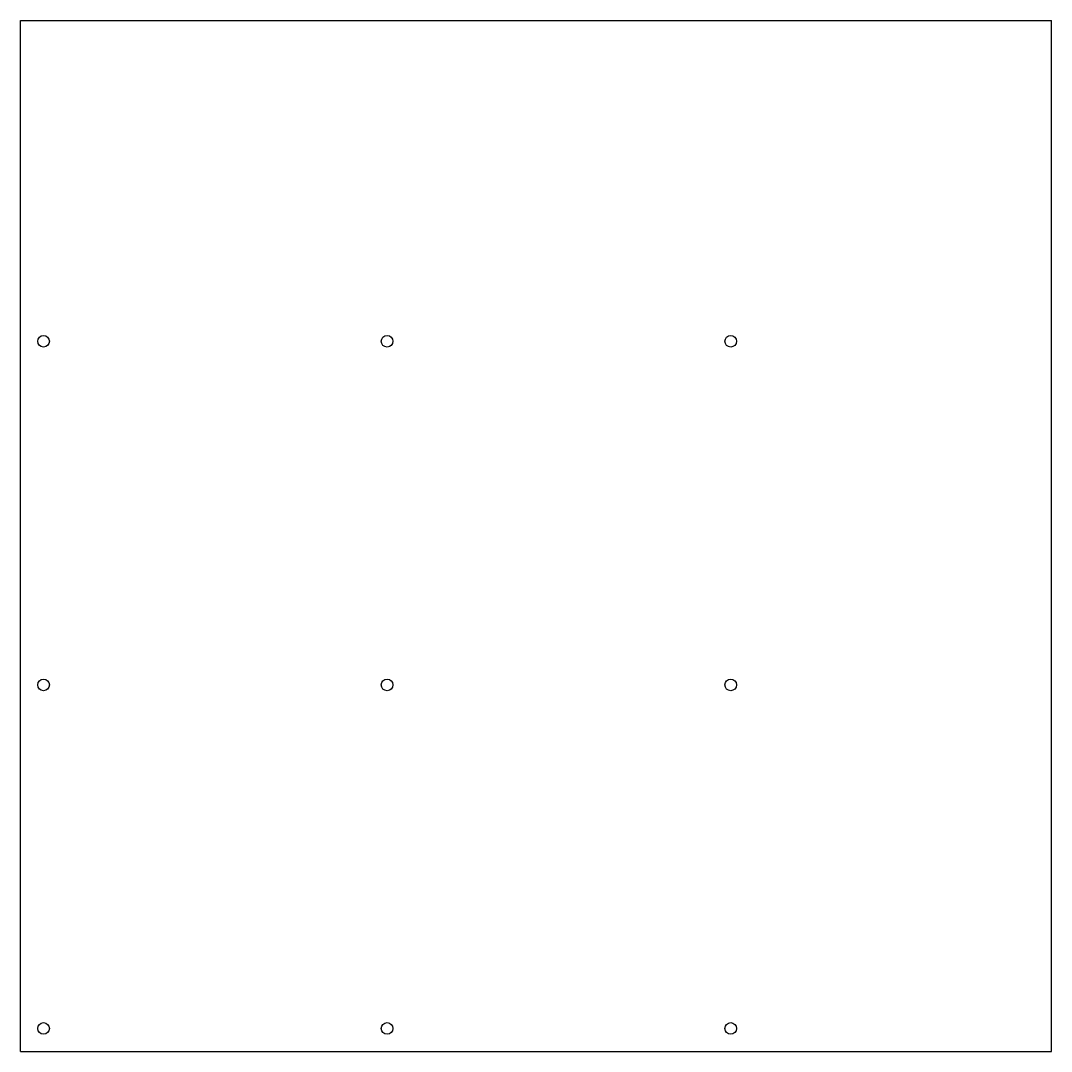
# Model space of a CAD drawing. Extents: x 0 to 540, y 0 to 540.
import ezdxf

# ---------------------------------------------------------------- set-up
doc = ezdxf.new("R2010")
doc.units = 0
doc.header["$MEASUREMENT"] = 0
doc.layers.add('VISIBLE', color=7, linetype='CONTINUOUS')

msp = doc.modelspace()

# ---------------------------------------------------------------- linework, layer by layer
at = {"layer": 'VISIBLE'}
for p, q in [((0, 0), (0, 540)), ((0, 540), (540, 540)), ((540, 0), (540, 540)), ((0, 0), (540, 0))]:
    msp.add_line(p, q, dxfattribs=at)
for centre in [(12, 372), (192, 372), (372, 372), (12, 192), (192, 192), (372, 192), (12, 12), (192, 12), (372, 12)]:
    msp.add_circle(centre, 3.05, dxfattribs=at)

doc.saveas('drawing.dxf')
